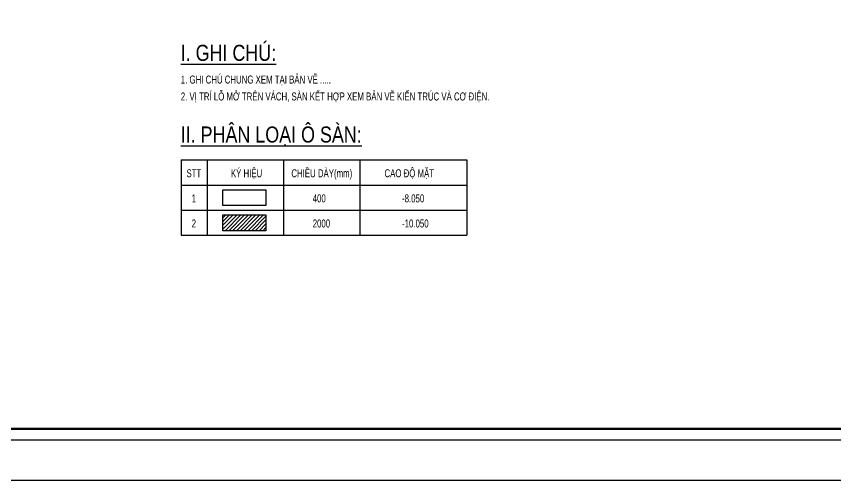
# Model space of a CAD drawing. Extents: x 1719887 to 1865417, y -150890 to 59748.
# Drawn here: x 1802544 to 1840902, y -150890 to -129170 of the extents above; entities that cross this region are included whole.
import ezdxf
from ezdxf.enums import TextEntityAlignment as Align

# ---------------------------------------------------------------- set-up
doc = ezdxf.new("R2010")
doc.units = 0
doc.header["$LTSCALE"] = 1000
doc.header["$MEASUREMENT"] = 0
doc.layers.get('Defpoints').update_dxf_attribs({"linetype": 'CONTINUOUS'})
for name, color, linetype in [('CDC-KHUNGTEN', 7, 'CONTINUOUS'), ('CDC.03.BORDER', 3, 'CONTINUOUS'), ('CDC.06.TEXT', 2, 'CONTINUOUS'), ('CDC.10.HATCH', 9, 'CONTINUOUS')]:
    doc.layers.add(name, color=color, linetype=linetype)
doc.styles.add('ARIAL', font='arial.ttf', dxfattribs={"width": 0.6})

# ---------------------------------------------------------------- blocks, each defined once
blk = doc.blocks.new('KHUNG TEN')
at = {"layer": 'CDC-KHUNGTEN', "color": 8}
blk.add_lwpolyline([(75096, 1100), (83000, 1100), (83000, 58300), (3000, 58300), (3000, 1100), (75096, 1100)], dxfattribs=at)
at = {"layer": 'CDC-KHUNGTEN', "color": 255, "lineweight": 60}
blk.add_lwpolyline([(74900, 1400), (74900, 58000), (3300, 58000), (3300, 1400), (74900, 1400)], close=True, dxfattribs=at)
at = {"layer": 'Defpoints', "color": 1, "ltscale": 0.2}
blk.add_lwpolyline([(0, 0), (0, 59400), (84100, 59400), (84100, 0), (0, 0)], close=True, dxfattribs=at)

msp = doc.modelspace()

# ---------------------------------------------------------------- hatches: boundary and pattern name
at = {"layer": 'CDC.10.HATCH'}
h = msp.add_hatch(dxfattribs=at)
h.set_pattern_fill('ANSI31', color=256, scale=1000, style=0)
h.set_pattern_definition([(45, (-8869.98, -1339.57), (-88.388348, 88.388348), [])])
h.paths.add_polyline_path([(1814229.8, -138456.7), (1812211.7, -138456.7), (1812211.7, -139196.2), (1814229.8, -139196.2)])

# ---------------------------------------------------------------- linework, layer by layer
at = {"layer": 'CDC.03.BORDER'}
for p, q in [((1810254.4, -135885.3), (1823638.1, -135885.3)), ((1810254.4, -135885.3), (1810254.4, -139407.3)), ((1811484.4, -135885.3), (1811484.4, -139407.3)), ((1815051.2, -135885.3), (1815051.2, -139407.3)), ((1815051.2, -135885.3), (1815051.2, -139407.3)), ((1818618, -135885.3), (1818618, -139407.3)), ((1818618, -135885.3), (1818618, -138233.3)), ((1823638.1, -135885.3), (1823638.1, -139407.3)), ((1810254.4, -137059.3), (1823638.1, -137059.3)), ((1810254.4, -138233.3), (1823638.1, -138233.3)), ((1810254.4, -139407.3), (1823638.1, -139407.3))]:
    msp.add_line(p, q, dxfattribs=at)
for points in [[(1812211.7, -137282.7), (1814229.8, -137282.7), (1814229.8, -138022.2), (1812211.7, -138022.2)], [(1812211.7, -138456.7), (1814229.8, -138456.7), (1814229.8, -139196.2), (1812211.7, -139196.2)]]:
    msp.add_lwpolyline(points, close=True, dxfattribs=at)

# ---------------------------------------------------------------- block references
at = {"layer": 'CDC.06.TEXT', "xscale": 1.730439951605972, "yscale": 1.730439951605972, "zscale": 1.730439951605972}
msp.add_blockref('KHUNG TEN', (1719886.7, -150889.9), dxfattribs=at)

# ---------------------------------------------------------------- texts
at = {"layer": 'CDC.06.TEXT', "style": 'ARIAL'}
for s, height, width, p in [('%%UI. GHI CHÚ:', 750, 0.8, (1810237.8, -131250.1)), ('%%UII. PHÂN LOẠI Ô SÀN:', 750, 0.8, (1810237.8, -135071.6)), ('STT', 375, 0.7, (1810506.5, -136698.1)), ('KÝ HIỆU ', 375, 0.7, (1812587.5, -136698.1)), ('CHIỀU DÀY(mm)', 375, 0.7, (1815417.6, -136698.1)), ('CAO ÐỘ MẶT', 375, 0.7, (1819779.7, -136698.1)), ('1', 375, 0.7, (1810752.5, -137872.2)), ('400', 375, 0.7, (1816419.5, -137872.2)), ('-8.050', 375, 0.7, (1820601.4, -137872.2)), ('2', 375, 0.7, (1810752.5, -139046.2)), ('2000', 375, 0.7, (1816419.5, -139046.2)), ('-10.050', 375, 0.7, (1820601.4, -139046.2))]:
    msp.add_text(s, height=height, dxfattribs=dict(at, width=width)).set_placement(p)
at = {"layer": 'CDC.06.TEXT', "style": 'ARIAL', "width": 0.7}
for s, p in [('1. GHI CHÚ CHUNG XEM TẠI BẢN VẼ .....', (1810241.4, -132125.1, -690905.6)), ('2. VỊ TRÍ LỖ MỞ TRÊN VÁCH, SÀN KẾT HỢP XEM BẢN VẼ KIẾN TRÚC VÀ CƠ ĐIỆN.', (1810241.4, -132916.1, -690905.6))]:
    msp.add_text(s, height=375, dxfattribs=at).set_placement(p, align=Align.MIDDLE_LEFT)

doc.saveas('drawing.dxf')
